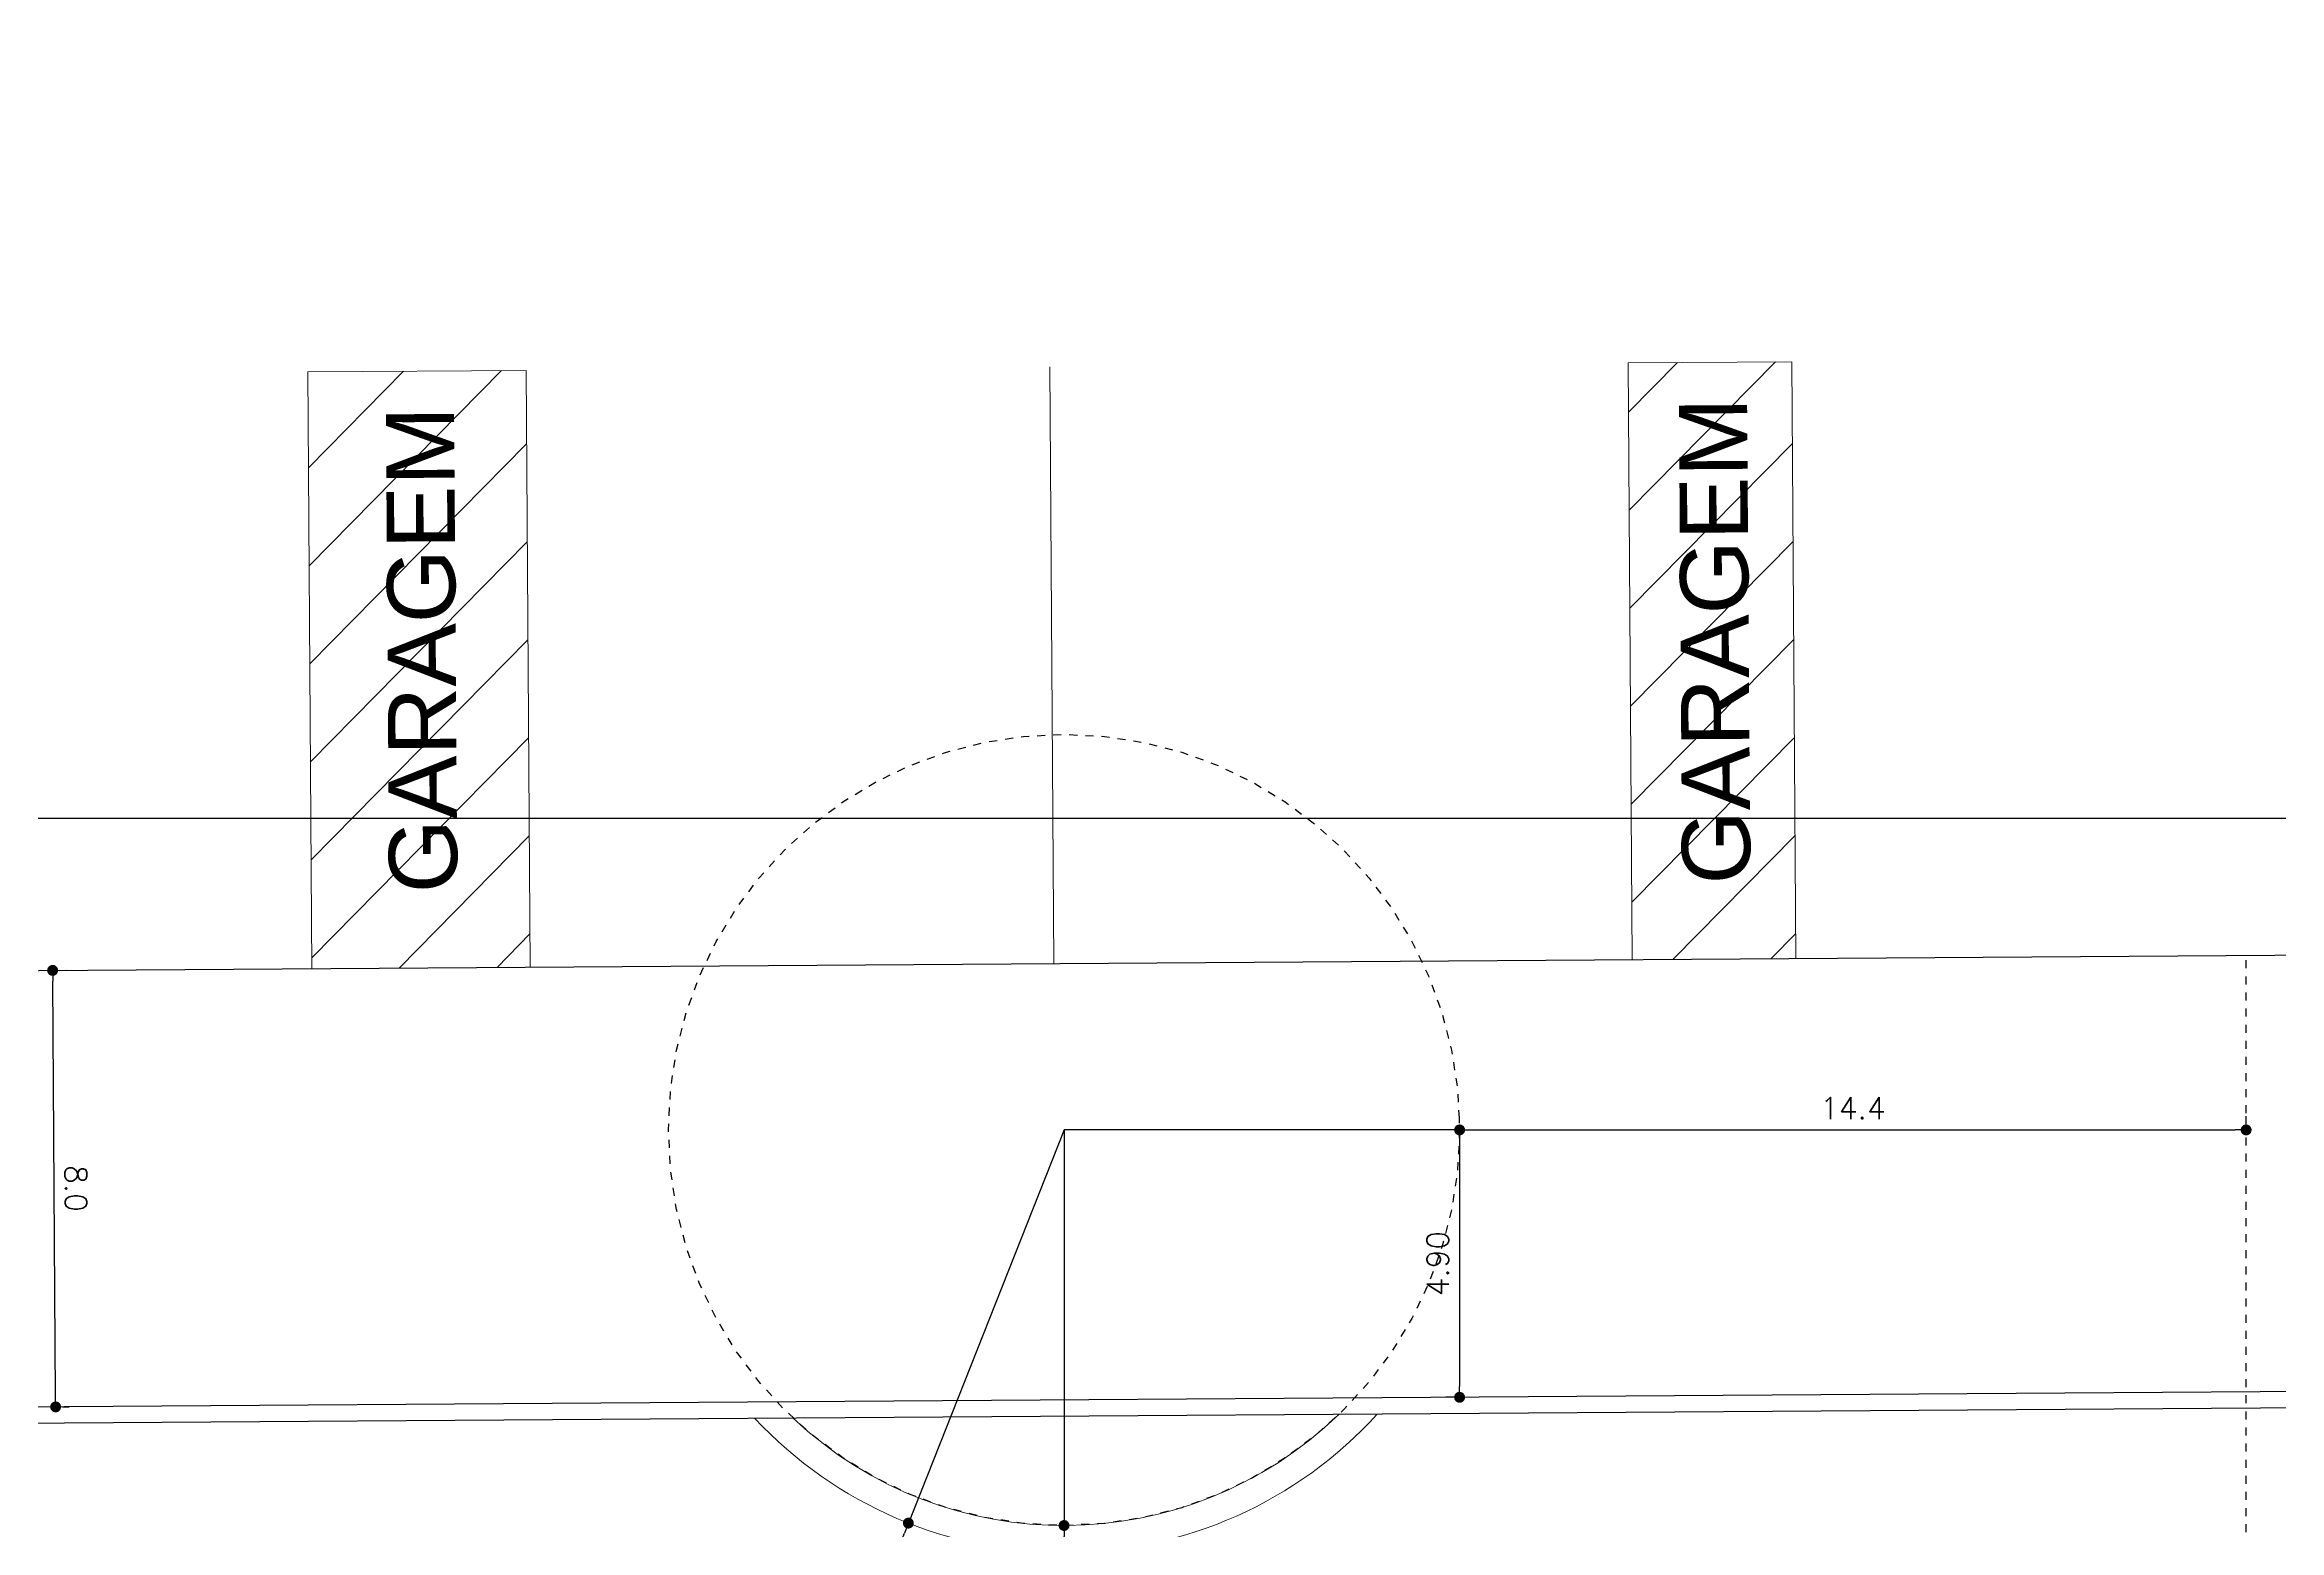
# Model space of a CAD drawing. Extents: x 387222 to 388513, y 9633222 to 9634061.
# Drawn here: x 387767.34 to 387808.3, y 9633365.71 to 9633392.94 of the extents above; entities that cross this region are included whole.
import ezdxf

# ---------------------------------------------------------------- set-up
doc = ezdxf.new("R2010")
doc.units = 0
doc.header["$LTSCALE"] = 0.04921259842519685
doc.header["$PDSIZE"] = -2.5
doc.linetypes.add('ACAD_PROJEÇÃO', pattern=[0.2, 0.1, -0.1])
doc.layers.get('Defpoints').update_dxf_attribs({"color": 8})
for name, color, linetype in [('AI-Cotas', 12, 'Continuous'), ('Camada 1', 7, 'Continuous'), ('MEIO-FIO', 3, 'Continuous'), ('PROJEÇÃO', 8, 'ACAD_PROJEÇÃO')]:
    doc.layers.add(name, color=color, linetype=linetype)
doc.layers.add('ARQ_PISO', color=7, linetype='Continuous', lineweight=13)
doc.layers.add('Layout', color=8, linetype='Continuous', lineweight=13)
doc.styles.add('RS200', font='romans.shx', dxfattribs={"height": 0.4})
doc.styles.add('T7', font='arial.ttf')
doc.dimstyles.new('Cota 200', dxfattribs={"dimscale": 0.2, "dimtxt": 0.4, "dimasz": 1, "dimexe": 1.25, "dimexo": 0.625, "dimgap": 1, "dimtad": 1, "dimzin": 4, "dimdsep": 46, "dimtxsty": 'RS200', "dimblk": 'DOT', "dimcen": 0.1, "dimclrt": 2, "dimadec": 0, "dimazin": 0, "dimtfac": 1, "dimtix": 1, "dimtmove": 0, "dimatfit": 3, "dimldrblk": 'DOT', "dimfxl": 1, "dimarcsym": 0})
pattern_1 = [(45, (57.49700831703376, -18.20105795003474), (-0.8980256121069153, 0.8980256121069154), [])]

# ---------------------------------------------------------------- blocks, each defined once
blk = doc.blocks.new('A$C16AF3B07')
at = {"layer": 'Layout'}
h = blk.add_hatch(dxfattribs=at)
h.set_pattern_fill('LINE', color=256, scale=0.4, angle=45, style=0)
h.set_pattern_definition(pattern_1)
h.paths.add_polyline_path([(39.30000041780295, 10.93513705208898), (35.30000041780295, 10.93513705208898), (35.30000041780295, 2.272427073179983e-07), (39.30000041780295, 2.272427073179983e-07)])
h = blk.add_hatch(dxfattribs=at)
h.set_pattern_fill('LINE', color=256, scale=0.4, angle=45, style=0)
h.set_pattern_definition(pattern_1)
h.paths.add_polyline_path([(62.50000041775638, 10.93513705208898), (59.50000041775638, 10.93513705208898), (59.50000041775638, 2.272427082061768e-07), (62.50000041775638, 2.272427082061768e-07)])
for p, q in [((35.30000041780295, 2.272427082061768e-07), (35.30000041780295, 10.93513705208898)), ((39.30000041780295, 10.93513705208898), (35.30000041780295, 10.93513705208898)), ((39.30000041780295, 2.272427082061768e-07), (39.30000041780295, 10.93513705208898)), ((48.90000041777967, 2.272427082061768e-07), (48.90000041777967, 10.93513705208898)), ((59.50000041775638, 2.272427082061768e-07), (59.50000041775638, 10.93513705208898)), ((62.50000041775638, 10.93513705208898), (59.50000041775638, 10.93513705208898)), ((62.50000041775638, 2.272427082061768e-07), (62.50000041775638, 10.93513705208898)), ((87.5100004177657, 2.272427082061768e-07), (4.177563823759556e-07, 2.272427082061768e-07))]:
    blk.add_line(p, q, dxfattribs=at)
at = {"layer": 'Layout', "char_height": 1.25, "width": 15.72225240717143, "attachment_point": 1, "rotation": 90, "style": 'T7'}
for insert in [(36.72481514047831, 1.36657103523612), (60.42481514048995, 1.36657103523612)]:
    blk.add_mtext('GARAGEM', dxfattribs=dict(at, insert=insert))
blk = doc.blocks.new('_Dot')
at = {"color": 0, "linetype": 'ByBlock', "lineweight": -2}
blk.add_line((-0.5, 0), (-1, 0), dxfattribs=at)
at = {"color": 0, "linetype": 'ByBlock', "const_width": 0.5}
blk.add_lwpolyline([(-0.25, 0, 1), (0.25, 0, 1)], format="xyb", close=True, dxfattribs=at)
blk = doc.blocks.new('*D30')
at = {"layer": 'AI-Cotas', "color": 0, "lineweight": -2, "transparency": 16777216}
for p, q in [((387793.151964868, 9633373.048660096), (387793.026964868, 9633373.048660096)), ((387793.276964868, 9633372.848660097), (387793.276964868, 9633368.348472234)), ((387793.1853975878, 9633368.148472235), (387793.026964868, 9633368.148472235))]:
    blk.add_line(p, q, dxfattribs=at)
at = {"layer": 'Defpoints', "color": 0, "transparency": 16777216}
for p in [(387793.276964868, 9633373.048660096), (387793.276964868, 9633368.148472235), (387793.3103975878, 9633368.148472235)]:
    blk.add_point(p, dxfattribs=at)
at = {"layer": 'AI-Cotas', "color": 0, "lineweight": -2, "transparency": 16777216, "xscale": 0.2, "yscale": 0.2, "zscale": 0.2}
for p, rotation in [((387793.276964868, 9633373.048660096), 90), ((387793.276964868, 9633368.148472235), 270)]:
    blk.add_blockref('_Dot', p, dxfattribs=dict(at, rotation=rotation))
at = {"layer": 'AI-Cotas', "color": 2, "transparency": 16777216, "insert": (387792.8769648664, 9633370.598566165), "char_height": 0.4, "attachment_point": 5, "rotation": 90, "style": 'RS200'}
blk.add_mtext('4.90', dxfattribs=at)
blk = doc.blocks.new('*D31')
at = {"layer": 'AI-Cotas', "color": 0, "lineweight": -2, "transparency": 16777216}
for p, q in [((387786.026964868, 9633373.048660085), (387786.026964868, 9633365.798660096)), ((387786.026964868, 9633363.398660095), (387786.026964868, 9633365.598660097))]:
    blk.add_line(p, q, dxfattribs=at)
at = {"layer": 'Defpoints', "color": 0, "transparency": 16777216}
for p in [(387786.026964868, 9633373.048660085), (387786.026964868, 9633365.798660096)]:
    blk.add_point(p, dxfattribs=at)
at = {"layer": 'AI-Cotas', "color": 0, "lineweight": -2, "transparency": 16777216, "xscale": 0.2, "yscale": 0.2, "zscale": 0.2, "rotation": 90}
blk.add_blockref('_Dot', (387786.026964868, 9633365.798660096), dxfattribs=at)
at = {"layer": 'AI-Cotas', "color": 2, "transparency": 16777216, "insert": (387785.6269648664, 9633364.398660095), "char_height": 0.4, "attachment_point": 5, "rotation": 90, "style": 'RS200'}
blk.add_mtext('R7.25', dxfattribs=at)
blk = doc.blocks.new('*D32')
at = {"layer": 'AI-Cotas', "color": 0, "lineweight": -2, "transparency": 16777216}
for p, q in [((387786.026964861, 9633373.048660075), (387783.1730536437, 9633365.843184775)), ((387782.2892704904, 9633363.611833762), (387783.0994050479, 9633365.657238858))]:
    blk.add_line(p, q, dxfattribs=at)
at = {"layer": 'Defpoints', "color": 0, "transparency": 16777216}
for p in [(387786.026964861, 9633373.048660075), (387783.1730536437, 9633365.843184775)]:
    blk.add_point(p, dxfattribs=at)
at = {"layer": 'AI-Cotas', "color": 0, "lineweight": -2, "transparency": 16777216, "xscale": 0.2, "yscale": 0.2, "zscale": 0.2, "rotation": 68.39270191466335}
blk.add_blockref('_Dot', (387783.1730536437, 9633365.843184775), dxfattribs=at)
at = {"layer": 'AI-Cotas', "color": 2, "transparency": 16777216, "insert": (387782.2856216352, 9633364.688860541), "char_height": 0.4, "attachment_point": 5, "rotation": 68.39270191466336, "style": 'RS200'}
blk.add_mtext('R7.75', dxfattribs=at)
blk = doc.blocks.new('*D33')
at = {"layer": 'AI-Cotas', "color": 0, "lineweight": -2, "transparency": 16777216}
for p, q in [((387793.276964868, 9633373.173660096), (387793.276964868, 9633373.298660096)), ((387807.6927362485, 9633373.173660096), (387807.6927362485, 9633373.298660096)), ((387793.476964868, 9633373.048660096), (387807.4927362485, 9633373.048660096))]:
    blk.add_line(p, q, dxfattribs=at)
at = {"layer": 'Defpoints', "color": 0, "transparency": 16777216}
for p in [(387793.276964868, 9633373.048660096), (387807.6927362485, 9633373.048660096), (387807.6927362485, 9633373.048660096)]:
    blk.add_point(p, dxfattribs=at)
at = {"layer": 'AI-Cotas', "color": 0, "lineweight": -2, "transparency": 16777216, "xscale": 0.2, "yscale": 0.2, "zscale": 0.2, "rotation": 180}
blk.add_blockref('_Dot', (387793.276964868, 9633373.048660096), dxfattribs=at)
at = {"layer": 'AI-Cotas', "color": 0, "lineweight": -2, "transparency": 16777216, "xscale": 0.2, "yscale": 0.2, "zscale": 0.2}
blk.add_blockref('_Dot', (387807.6927362485, 9633373.048660096), dxfattribs=at)
at = {"layer": 'AI-Cotas', "color": 2, "transparency": 16777216, "insert": (387800.4848505582, 9633373.448660096), "char_height": 0.4, "attachment_point": 5, "style": 'RS200'}
blk.add_mtext('14.4', dxfattribs=at)
blk = doc.blocks.new('*D77')
at = {"layer": 'AI-Cotas', "color": 0, "lineweight": -2, "transparency": 16777216}
for p, q in [((387767.5420853448, 9633368.17266633), (387767.490233709, 9633375.772489449)), ((387767.613866283, 9633375.973337617), (387767.7388633738, 9633375.97419044)), ((387767.6684469523, 9633367.973523809), (387767.7934440431, 9633367.974376632))]:
    blk.add_line(p, q, dxfattribs=at)
at = {"layer": 'Defpoints', "color": 0, "transparency": 16777216}
for p in [(387767.4888691923, 9633375.972484794), (387767.4888691923, 9633375.972484794), (387767.5434498616, 9633367.972670985)]:
    blk.add_point(p, dxfattribs=at)
at = {"layer": 'AI-Cotas', "color": 0, "lineweight": -2, "transparency": 16777216, "xscale": 0.2, "yscale": 0.2, "zscale": 0.2}
for p, rotation in [((387767.4888691923, 9633375.972484794), 90.39090828206432), ((387767.5434498616, 9633367.972670985), 270.3909082820643)]:
    blk.add_blockref('_Dot', p, dxfattribs=dict(at, rotation=rotation))
at = {"layer": 'AI-Cotas', "color": 2, "transparency": 16777216, "insert": (387767.9161502169, 9633371.975306924), "char_height": 0.4, "attachment_point": 5, "rotation": 270.3909082820643, "style": 'RS200'}
blk.add_mtext('8.0', dxfattribs=at)

msp = doc.modelspace()

# ---------------------------------------------------------------- linework, layer by layer
msp.add_lwpolyline([(387858.9517112991, 9633314.76413763), (387734.9517112991, 9633314.76413763), (387734.9517112991, 9633378.76413763), (387858.9517112991, 9633378.76413763)], close=True)
at = {"layer": 'AI-Cotas'}
msp.add_lwpolyline([(387793.276964868, 9633373.048660096), (387786.026964868, 9633373.048660096)], dxfattribs=at)
at = {"layer": 'ARQ_PISO'}
for radius, start, end in [(7.750076382344606, 223.0303429766414, 317.7514735912317), (7.250076382344606, 226.784770106116, 313.9917641157346)]:
    msp.add_arc((387786.026964868, 9633373.048660098), radius, start, end, dxfattribs=at)
at = {"layer": 'MEIO-FIO'}
for points in [[(387736.9427362485, 9633301.304733546), (387736.9427362485, 9633375.764076395), (387828.7119791617, 9633376.390194306, 0.3682865989644854), (387832.638275089, 9633379.782519387), (387834.6600133583, 9633392.938141175)], [(387833.4427362485, 9633353.394900776), (387833.4427362485, 9633364.394900778, 0.4162132811291851), (387829.4154459137, 9633368.394807681), (387748.9154459137, 9633367.845576912, 0.4122166672577791), (387744.9427362485, 9633363.845670009), (387744.9427362485, 9633329.589537188, 0.4221168745665058), (387749.0503552658, 9633325.590985183), (387762.417027701, 9633325.950742451)], [(387833.1427362485, 9633353.694900777), (387833.1427362485, 9633364.394900778, 0.4162132811301987), (387829.4174926889, 9633368.094814664), (387748.9174926889, 9633367.545583894, 0.4122166672672322), (387745.2427362485, 9633363.845670009), (387745.2427362485, 9633329.589537188, 0.4221168746638395), (387749.0422838395, 9633325.890876582), (387762.2847371891, 9633326.24729056)]]:
    msp.add_lwpolyline(points, format="xyb", dxfattribs=at)
at = {"layer": 'PROJEÇÃO', "ltscale": 30}
msp.add_lwpolyline([(387807.6927362485, 9633358.294076394), (387807.6927362485, 9633376.246785425)], dxfattribs=at)
msp.add_circle((387786.026964868, 9633373.048660096), 7.25, dxfattribs=at)

# ---------------------------------------------------------------- block references
at = {"layer": 'Camada 1', "rotation": 0.39090828262185}
msp.add_blockref('A$C16AF3B07', (387736.9427362501, 9633375.764076168), dxfattribs=at)

# ---------------------------------------------------------------- dimensions: what is measured, and where the dimension line sits
at = {"layer": 'AI-Cotas'}
dim = msp.add_aligned_dim(p1=(387767.5434498616, 9633367.972670985), p2=(387767.4888691923, 9633375.972484794), distance=0, dimstyle='Cota 200', override={"dimdec": 1}, dxfattribs=at)
dim.commit()
dim.dimension.update_dxf_attribs({"geometry": '*D77', "text_midpoint": (387767.9161502169, 9633371.975306924)})
dim = msp.add_linear_dim(base=(387807.6927362485, 9633373.048660096), p1=(387793.276964868, 9633373.048660096), p2=(387807.6927362485, 9633373.048660096), dimstyle='Cota 200', override={"dimdec": 1}, dxfattribs=at)
dim.commit()
dim.dimension.update_dxf_attribs({"geometry": '*D33', "text_midpoint": (387800.4848505582, 9633373.448660096)})
for center, mpoint, picture, middle in [((387786.026964861, 9633373.048660075), (387783.1730536437, 9633365.843184775), '*D32', (387782.2856216352, 9633364.688860541)), ((387786.026964868, 9633373.048660085), (387786.026964868, 9633365.798660096), '*D31', (387785.6269648664, 9633364.398660095))]:
    dim = msp.add_radius_dim(center=center, mpoint=mpoint, dimstyle='Cota 200', dxfattribs=at)
    dim.commit()
    dim.dimension.update_dxf_attribs({"geometry": picture, "text_midpoint": middle})
dim = msp.add_linear_dim(base=(387793.276964868, 9633368.148472235), p1=(387793.276964868, 9633373.048660096), p2=(387793.3103975878, 9633368.148472235), angle=90, dimstyle='Cota 200', dxfattribs=at)
dim.commit()
dim.dimension.update_dxf_attribs({"geometry": '*D30', "text_midpoint": (387792.8769648664, 9633370.598566165)})

doc.saveas('drawing.dxf')
